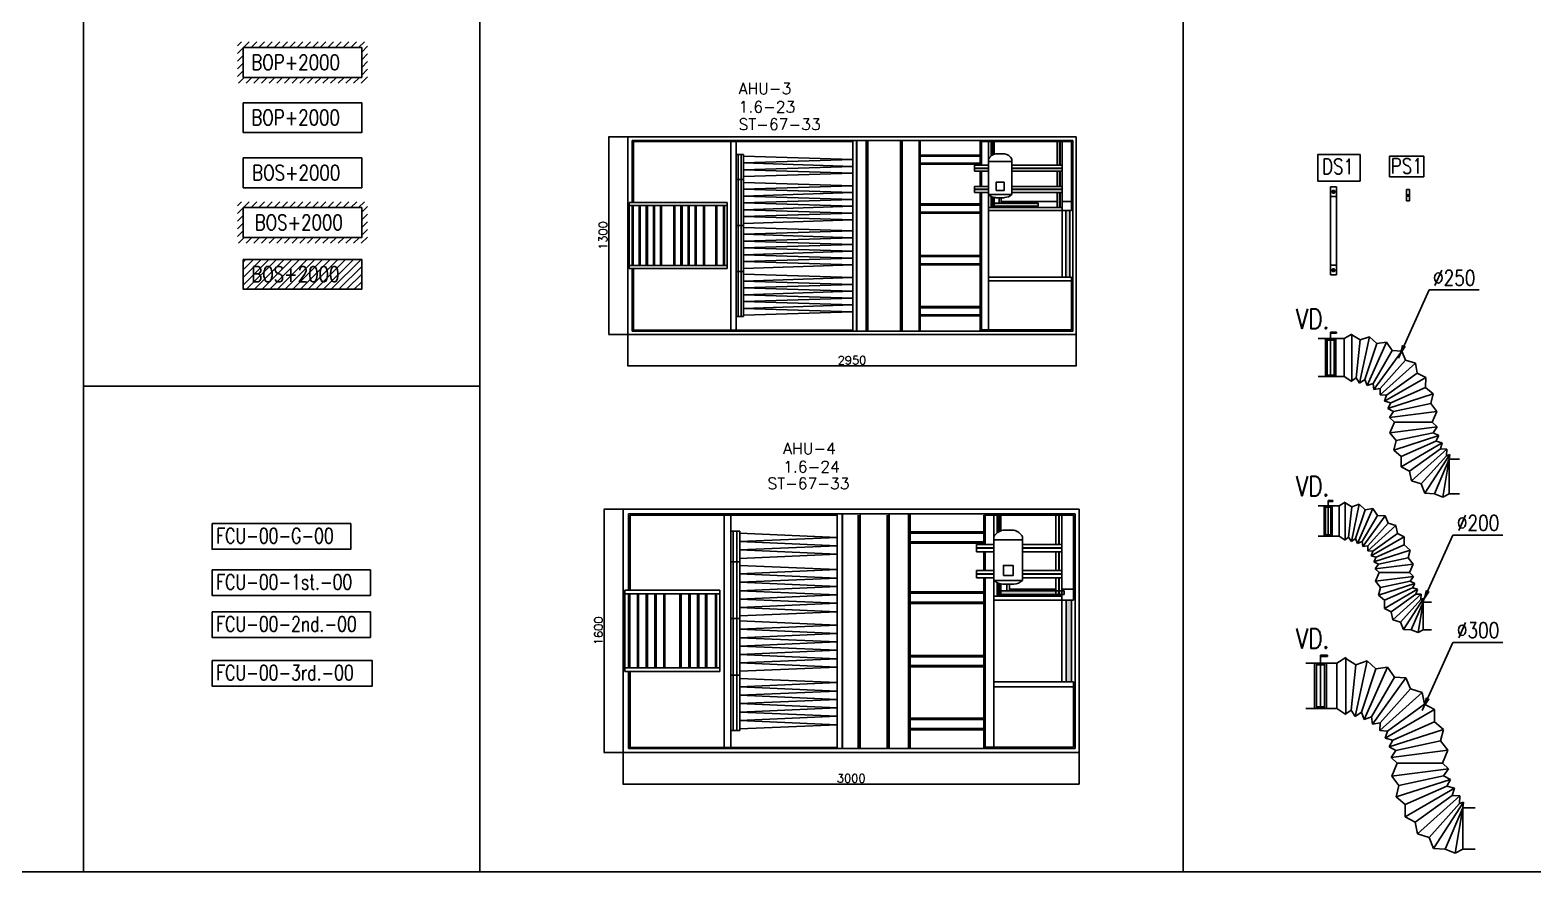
# Model space of a CAD drawing. Extents: x 462150 to 593348, y 35809 to 85242.
# Drawn here: x 564706 to 574589, y 70092 to 75629 of the extents above; entities that cross this region are included whole.
import ezdxf

# ---------------------------------------------------------------- set-up
doc = ezdxf.new("R2010")
doc.units = 0
doc.header["$LTSCALE"] = 500
doc.header["$MEASUREMENT"] = 0
doc.linetypes.add('HIDDEN', pattern=[0.375, 0.25, -0.125])
for name, color, linetype in [('AC-EQUIPMENT', 230, 'Continuous'), ('AC-SUPPORT', 124, 'Continuous'), ('AC-TEXT', 7, 'Continuous'), ('AC.REF.1ST.', 200, 'Continuous'), ('AC.REF.2ND.', 100, 'Continuous'), ('AC.REF.3RD.', 146, 'Continuous'), ('AC.REF.GR.', 222, 'Continuous'), ('BOTOM-OF-D-F-G', 7, 'Continuous'), ('EQP', 1, 'Continuous'), ('M_A_H_ARROW', 2, 'Continuous'), ('M_FLX', 2, 'Continuous'), ('MFP-TEXT', 11, 'Continuous'), ('PL-W-DIM', 161, 'Continuous'), ('PL-W-TEXT', 7, 'Continuous'), ('Text', 50, 'Continuous')]:
    doc.layers.add(name, color=color, linetype=linetype)
doc.styles.add('PL-W-DIM', font='romanc.shx', dxfattribs={"height": 55})
doc.styles.add('PL-W-TEXT1', font='romanc.shx', dxfattribs={"height": 0.3})
doc.styles.add('ROMANS', font='romans.shx', dxfattribs={"width": 0.8, "height": 100})
doc.styles.add('SECOND fainl$0$ROMANS', font='ROMANS.shx', dxfattribs={"width": 0.7, "height": 100})
doc.dimstyles.new('PL-W-DIM', dxfattribs={"dimscale": 0, "dimtxt": 55, "dimasz": 1, "dimexe": 2, "dimexo": 2, "dimgap": 10, "dimtad": 1, "dimdec": 0, "dimrnd": 5, "dimzin": 1, "dimdsep": 46, "dimtxsty": 'PL-W-DIM', "dimcen": 1, "dimdle": 0.025, "dimclrd": 256, "dimclre": 256, "dimclrt": 256, "dimadec": 0, "dimazin": 0, "dimtfac": 5, "dimtdec": 0, "dimtofl": 0, "dimtmove": 2, "dimatfit": 3, "dimfxl": 1, "dimtolj": 1, "dimtzin": 0, "dimarcsym": 0})
doc.dimstyles.new('SECOND fainl$0$DIM-100', dxfattribs={"dimscale": 100, "dimtxt": 100, "dimasz": 0.9, "dimexe": 0.3, "dimexo": 0.3, "dimgap": 0.3, "dimtad": 1, "dimdec": 0, "dimrnd": 10, "dimzin": 0, "dimdsep": 46, "dimtxsty": 'SECOND fainl$0$ROMANS', "dimcen": 0, "dimdle": 2, "dimclrd": 30, "dimclre": 30, "dimclrt": 7, "dimadec": 0, "dimazin": 0, "dimtfac": 1, "dimtdec": 0, "dimtix": 1, "dimtmove": 2, "dimatfit": 3, "dimfxl": 100, "dimtolj": 1, "dimtzin": 0, "dimarcsym": 0})

# ---------------------------------------------------------------- blocks, each defined once
blk = doc.blocks.new('77')
at = {"layer": 'AC-SUPPORT'}
h = blk.add_hatch(color=256, dxfattribs=at)
edge = h.paths.add_edge_path()
edge.add_ellipse((-0.2, 0.5), major_axis=(7.43, 7.43), ratio=1, start_angle=133.56712, end_angle=313.56712, ccw=False)
edge.add_ellipse((-0.2, 0.5), major_axis=(7.43, 7.43), ratio=1, start_angle=-46.43288, end_angle=133.56712, ccw=False)
at = {"layer": 'AC-SUPPORT', "linetype": 'HIDDEN'}
blk.add_lwpolyline([(35.6, 10.4), (35.6, -9.8), (-38.9, -9.8), (-38.9, 10.4)], close=True, dxfattribs=at)
blk = doc.blocks.new('R200')
for p, q in [((-26.9, -191.7), (-26.9, 34.3)), ((-26.9, 34.3), (3.7, 34.3)), ((-26.9, 28.6), (3.7, 28.6)), ((3.7, 34.3), (3.7, 28.6)), ((-9.1, -8.3), (-44.7, -8.3)), ((-9.1, -191.7), (-44.7, -191.7))]:
    blk.add_line(p, q)
for points in [[(-53.8, -200), (-53.8, 0), (-44.7, 0), (-44.7, -200)], [(0, -200), (0, 0), (-9.1, 0), (-9.1, -200)]]:
    blk.add_lwpolyline(points, close=True)
blk = doc.blocks.new('*D559')
at = {"layer": 'Defpoints', "color": 0, "transparency": 16777216}
for p in [(568511.3, 74927.7), (568636, 74927.7), (568636, 73627.7)]:
    blk.add_point(p, dxfattribs=at)
at = {"layer": 'PL-W-DIM', "lineweight": -2, "transparency": 16777216}
for p, q in [((568634, 74927.7), (568509.3, 74927.7)), ((568511.3, 73628.7), (568511.3, 74926.7)), ((568634, 73627.7), (568509.3, 73627.7))]:
    blk.add_line(p, q, dxfattribs=at)
at = {"layer": 'PL-W-DIM', "transparency": 16777216}
for points in [[(568511.2, 74926.7), (568511.5, 74926.7), (568511.3, 74927.7)], [(568511.2, 73628.7), (568511.5, 73628.7), (568511.3, 73627.7)]]:
    blk.add_solid(points, dxfattribs=at)
at = {"layer": 'PL-W-DIM', "transparency": 16777216, "insert": (568473.8, 74277.7), "char_height": 55, "attachment_point": 5, "rotation": 90, "style": 'PL-W-DIM'}
blk.add_mtext('\\A1;1300', dxfattribs=at)
blk = doc.blocks.new('*D560')
at = {"layer": 'Defpoints', "color": 0, "transparency": 16777216}
for p in [(568481.2, 72477.8), (568605.9, 72477.8), (568605.9, 70877.6)]:
    blk.add_point(p, dxfattribs=at)
at = {"layer": 'PL-W-DIM', "lineweight": -2, "transparency": 16777216}
for p, q in [((568603.9, 72477.8), (568479.2, 72477.8)), ((568481.2, 70878.6), (568481.2, 72476.8)), ((568603.9, 70877.6), (568479.2, 70877.6))]:
    blk.add_line(p, q, dxfattribs=at)
at = {"layer": 'PL-W-DIM', "transparency": 16777216}
for points in [[(568481.1, 72476.8), (568481.4, 72476.8), (568481.2, 72477.8)], [(568481.1, 70878.6), (568481.4, 70878.6), (568481.2, 70877.6)]]:
    blk.add_solid(points, dxfattribs=at)
at = {"layer": 'PL-W-DIM', "transparency": 16777216, "insert": (568443.7, 71677.7), "char_height": 55, "attachment_point": 5, "rotation": 90, "style": 'PL-W-DIM'}
blk.add_mtext('\\A1;1600', dxfattribs=at)
blk = doc.blocks.new('*D561')
at = {"layer": 'Defpoints', "color": 0, "transparency": 16777216}
for p in [(568605.9, 70877.6), (571605.6, 70877.8), (568605.9, 70670.4)]:
    blk.add_point(p, dxfattribs=at)
at = {"layer": 'PL-W-DIM', "lineweight": -2, "transparency": 16777216}
for p, q in [((568605.9, 70875.6), (568605.9, 70668.4)), ((571605.6, 70875.8), (571605.6, 70668.6)), ((571604.6, 70670.6), (568606.9, 70670.4))]:
    blk.add_line(p, q, dxfattribs=at)
at = {"layer": 'PL-W-DIM', "transparency": 16777216}
for points in [[(568606.9, 70670.6), (568606.9, 70670.2), (568605.9, 70670.4)], [(571604.6, 70670.8), (571604.6, 70670.4), (571605.6, 70670.6)]]:
    blk.add_solid(points, dxfattribs=at)
at = {"layer": 'PL-W-DIM', "transparency": 16777216, "insert": (570105.8, 70708), "char_height": 55, "attachment_point": 5, "rotation": 0.00392, "style": 'PL-W-DIM'}
blk.add_mtext('\\A1;3000', dxfattribs=at)
blk = doc.blocks.new('*D562')
at = {"layer": 'Defpoints', "color": 0, "transparency": 16777216}
for p in [(568636, 73627.7), (571586, 73627.8), (568636, 73420.4)]:
    blk.add_point(p, dxfattribs=at)
at = {"layer": 'PL-W-DIM', "lineweight": -2, "transparency": 16777216}
for p, q in [((568636, 73625.7), (568636, 73418.4)), ((571586, 73625.8), (571586, 73418.6)), ((571585, 73420.6), (568637, 73420.4))]:
    blk.add_line(p, q, dxfattribs=at)
at = {"layer": 'PL-W-DIM', "transparency": 16777216}
for points in [[(568637, 73420.6), (568637, 73420.3), (568636, 73420.4)], [(571585, 73420.8), (571585, 73420.4), (571586, 73420.6)]]:
    blk.add_solid(points, dxfattribs=at)
at = {"layer": 'PL-W-DIM', "transparency": 16777216, "insert": (570111, 73458), "char_height": 55, "attachment_point": 5, "rotation": 0.00324, "style": 'PL-W-DIM'}
blk.add_mtext('\\A1;2950', dxfattribs=at)

msp = doc.modelspace()

# ---------------------------------------------------------------- hatches: boundary and pattern name
h = msp.add_hatch()
h.set_pattern_fill('ANSI31', color=256, scale=285.714286, style=0)
h.set_pattern_definition([(45, (549767.904, 83366.936), (-25.253814, 25.253814), [])])
h.paths.add_polyline_path([(566925, 75552.4), (566069.3, 75552.4), (566069.3, 75279.8), (566925, 75279.8)])
h.paths.add_polyline_path([(566887, 75514.3), (566887, 75317.9), (566107.4, 75317.9), (566107.4, 75514.3)], flags=16)
h.paths.add_polyline_path([(566151, 75342.2), (566822, 75342.2), (566822, 75492.2), (566151, 75492.2)], flags=8)
h = msp.add_hatch()
h.set_pattern_fill('ANSI31', color=256, scale=285.714286, style=0)
h.set_pattern_definition([(45, (549767.904, 82313.877), (-25.253814, 25.253814), [])])
h.paths.add_polyline_path([(566925, 74499.4), (566069.3, 74499.4), (566069.3, 74226.7), (566925, 74226.7)])
h.paths.add_polyline_path([(566887, 74461.3), (566887, 74264.8), (566107.4, 74264.8), (566107.4, 74461.3)], flags=16)
h.paths.add_polyline_path([(566151, 74289.1), (566822, 74289.1), (566822, 74439.1), (566151, 74439.1)], flags=8)
h = msp.add_hatch()
h.set_pattern_fill('ANSI31', color=256, scale=285.714286, style=0)
h.set_pattern_definition([(45, (549767.904, 81199.59), (-25.253814, 25.253814), [])])
h.paths.add_polyline_path([(566887, 74120.8), (566107.4, 74120.8), (566107.4, 73924.4), (566887, 73924.4)])
h.paths.add_polyline_path([(566151, 73948.7), (566822, 73948.7), (566822, 74098.7), (566151, 74098.7)], flags=24)
at = {"layer": 'EQP'}
for points in [[(571334.1, 74471.4), (571026.3, 74471.4), (571026.3, 74491.3), (571334.1, 74491.3)], [(571543.5, 74442.7), (571543.5, 74004.8), (571516.2, 74004.8), (571516.2, 74442.7)], [(571506.6, 71916), (571066.3, 71916), (571066.3, 71940.6), (571506.6, 71940.6)], [(571553.2, 71880.7), (571553.2, 71341.7), (571519.6, 71341.7), (571519.6, 71880.7)]]:
    msp.add_hatch(color=256, dxfattribs=at).paths.add_polyline_path(points)

# ---------------------------------------------------------------- linework, layer by layer
msp.add_line((565056.5, 73287.4), (567663.4, 73287.4))
for points in [[(562449.6, 81073), (565056.5, 81073), (565056.5, 70092.2), (562449.6, 70092.2)], [(565056.5, 81073), (567663.4, 81073), (567663.4, 70092.2), (565056.5, 70092.2)], [(567663.4, 81073), (572289.3, 81073), (572289.3, 70092.2), (567663.4, 70092.2)], [(572289.3, 81073), (574896.2, 81073), (574896.2, 70092.2), (572289.3, 70092.2)]]:
    msp.add_lwpolyline(points, close=True)
at = {"layer": 'AC-SUPPORT'}
for p, q in [((573297.1, 74597.5, 0), (573257.1, 74597.5, 0)), ((573257.1, 74020.4, 0), (573257.1, 74597.5, 0)), ((573297.1, 74534.8, 0), (573257.1, 74534.8, 0)), ((573297.1, 74020.4, 0), (573297.1, 74597.5, 0)), ((573297.1, 74083.1, 0), (573257.1, 74083.1, 0)), ((573297.1, 74020.4, 0), (573257.1, 74020.4, 0))]:
    msp.add_line(p, q, dxfattribs=at)
at = {"layer": 'AC-SUPPORT', "const_width": 14.6, "elevation": 0}
for points in [[(573277.2, 74558.6, -1), (573277.2, 74573.2, -1)], [(573276.4, 74057.2, 1), (573276.4, 74042.6, 1)]]:
    msp.add_lwpolyline(points, format="xyb", close=True, dxfattribs=at)
at = {"layer": 'AC.REF.1ST.', "elevation": 0}
msp.add_lwpolyline([(565902.7, 72078.8), (566944.4, 72078.8), (566944.4, 71910.7), (565902.7, 71910.7)], close=True, dxfattribs=at)
at = {"layer": 'AC.REF.2ND.', "elevation": 0}
msp.add_lwpolyline([(565902.7, 71803), (566944.4, 71803), (566944.4, 71635), (565902.7, 71635)], close=True, dxfattribs=at)
at = {"layer": 'AC.REF.3RD.', "elevation": 0}
msp.add_lwpolyline([(565902.7, 71482.7), (566956.5, 71482.7), (566956.5, 71314.7), (565902.7, 71314.7)], close=True, dxfattribs=at)
at = {"layer": 'AC.REF.GR.', "elevation": 0}
msp.add_lwpolyline([(565902.7, 72382.9), (566814.6, 72382.9), (566814.6, 72214.8), (565902.7, 72214.8)], close=True, dxfattribs=at)
at = {"layer": 'BOTOM-OF-D-F-G', "color": 7, "elevation": 0}
for points in [[(566107.4, 75514.3), (566887, 75514.3), (566887, 75317.9), (566107.4, 75317.9)], [(566107.4, 75151.3), (566887, 75151.3), (566887, 74954.8), (566107.4, 74954.8)], [(566107.4, 74788.2), (566887, 74788.2), (566887, 74591.8), (566107.4, 74591.8)], [(566107.4, 74461.3), (566887, 74461.3), (566887, 74264.8), (566107.4, 74264.8)], [(566107.4, 74120.8), (566887, 74120.8), (566887, 73924.4), (566107.4, 73924.4)]]:
    msp.add_lwpolyline(points, close=True, dxfattribs=at)
at = {"layer": 'EQP'}
for p, q in [((568636, 74927.8), (568636, 73627.8)), ((568636, 74927.8), (571586, 74927.8)), ((571586, 74927.8), (571586, 73627.8)), ((568664.5, 74902.5), (568664.5, 74494.5)), ((568664.5, 74902.5), (571563.5, 74902.5)), ((568674, 74896.7), (568674, 74494.5)), ((570116.5, 74896.7), (568674, 74896.7)), ((569313, 73654.9), (569313, 74896.7)), ((569349.1, 73654.9), (569349.1, 74896.7)), ((570115.5, 73654.9), (570115.5, 74896.7)), ((570140.8, 73649.1), (570140.8, 74902.5)), ((570143.4, 73649.1), (570143.4, 74902.5)), ((570204.1, 73649.1), (570204.1, 74896.7)), ((570206.8, 73649.1), (570206.8, 74896.7)), ((570214.9, 73649.1), (570214.9, 74902.5)), ((570429, 73649.1), (570429, 74896.7)), ((570431.6, 73649.1), (570431.6, 74896.7)), ((570439.7, 73649.1), (570439.7, 74902.5)), ((570551.9, 73649.1), (570551.9, 74902.5)), ((570560, 73649.1), (570560, 74902.5)), ((570954.3, 74740.3), (570954.3, 74896.7)), ((570962.4, 74740.3), (570962.4, 74902.5)), ((571555.2, 74896.7), (570962.4, 74896.7)), ((571008.1, 74896.7), (571008.1, 73656.9)), ((571026.3, 74896.7), (571026.3, 74802.4)), ((571035.3, 74896.7), (571035.3, 74808.4)), ((571039, 74896.7), (571039, 74810.3)), ((571045.7, 74896.7), (571045.7, 74813.1)), ((571113.9, 74815.8), (571055.6, 74815.8)), ((571113.9, 74815.8), (571055.6, 74815.8)), ((571460.9, 74740.3), (571460.9, 74896.7)), ((571476, 74740.3), (571476, 74896.7)), ((571479.2, 74740.3), (571479.2, 74896.7)), ((571491.9, 74004.8), (571491.9, 74896.7)), ((571555.2, 74442.7), (571555.2, 74896.7)), ((571563.5, 74902.5), (571563.5, 73649.1)), ((569397.6, 74810.6), (569349.1, 74810.6)), ((569362.7, 74810.6), (569362.7, 73745.1)), ((569382.1, 74810.6), (569382.1, 73745.1)), ((569397.6, 74810.6), (569397.6, 73745.1)), ((569397.6, 74800), (570115.5, 74777.5)), ((569397.6, 74755.1), (570115.5, 74777.5)), ((569397.6, 74755.1), (570115.5, 74732.6)), ((569397.6, 74710.1), (570115.5, 74732.6)), ((570560, 74807.5), (570954.3, 74807.5)), ((570560, 74800.3), (570954.3, 74800.3)), ((570560, 74753.6), (570954.3, 74753.6)), ((570560, 74746.4), (570954.3, 74746.4)), ((571008.1, 74740.3), (570915.4, 74740.3)), ((570915.4, 74700.6), (570915.4, 74740.3)), ((570915.4, 74721.4), (571008.1, 74721.4)), ((570915.4, 74719.5), (571008.1, 74719.5)), ((571161.5, 74764.3), (571008.1, 74764.3)), ((571161.5, 74764.3), (571008.1, 74764.3)), ((571161.5, 74780.8), (571161.5, 74547)), ((571161.5, 74764.3), (571161.5, 74547)), ((571491.9, 74740.3), (571161.5, 74740.3)), ((571161.5, 74721.4), (571491.9, 74721.4)), ((571161.5, 74719.5), (571491.9, 74719.5)), ((569397.6, 74646.4), (569349.1, 74646.4)), ((569397.6, 74710.1), (570115.5, 74687.7)), ((569397.6, 74665.2), (570115.5, 74687.7)), ((569397.6, 74627.4), (570115.5, 74604.9)), ((570915.4, 74700.6), (571008.1, 74700.6)), ((570954.3, 74601), (570954.3, 74700.6)), ((570962.4, 74601), (570962.4, 74700.6)), ((571491.9, 74700.6), (571161.5, 74700.6)), ((571460.9, 74601), (571460.9, 74700.6)), ((571476, 74601), (571476, 74700.6)), ((571479.2, 74601), (571479.2, 74700.6)), ((569397.6, 74582.4), (570115.5, 74604.9)), ((569397.6, 74582.4), (570115.5, 74560)), ((569397.6, 74537.5), (570115.5, 74560)), ((569397.6, 74537.5), (570115.5, 74515.1)), ((571008.1, 74601), (570915.4, 74601)), ((570915.4, 74561.4), (570915.4, 74601)), ((570915.4, 74582.1), (571008.1, 74582.1)), ((570915.4, 74580.3), (571008.1, 74580.3)), ((570915.4, 74561.4), (571008.1, 74561.4)), ((570954.3, 73654.9), (570954.3, 74561.4)), ((570962.4, 73649.1), (570962.4, 74561.4)), ((571161.5, 74547), (571008.1, 74547)), ((571161.5, 74547), (571008.1, 74547)), ((571026.3, 74462.5), (571026.3, 74534.8)), ((571035.3, 74462.5), (571035.3, 74531.1)), ((571039, 74462.5), (571039, 74530)), ((571045.7, 74462.5), (571045.7, 74528.3)), ((571113.9, 74527), (571055.6, 74527)), ((571113.9, 74527), (571055.6, 74527)), ((571077.9, 74491.3), (571077.9, 74527)), ((571092.1, 74491.3), (571092.1, 74527)), ((571491.9, 74601), (571161.5, 74601)), ((571161.5, 74582.1), (571491.9, 74582.1)), ((571161.5, 74580.3), (571491.9, 74580.3)), ((571491.9, 74561.4), (571161.5, 74561.4)), ((571460.9, 74462.5), (571460.9, 74561.4)), ((571476, 74462.5), (571476, 74561.4)), ((571479.2, 74462.5), (571479.2, 74561.4)), ((568645.4, 74494.5), (568645.4, 74061.2)), ((568645.4, 74494.5), (569289.7, 74494.5)), ((568645.4, 74475.6), (569289.7, 74475.6)), ((568664.5, 74475.6), (568664.5, 74080)), ((568671.3, 74475.6), (568671.3, 74080)), ((568711.5, 74475.6), (568711.5, 74080)), ((568718.3, 74475.6), (568718.3, 74080)), ((568758.4, 74475.6), (568758.4, 74080)), ((568765.2, 74475.6), (568765.2, 74080)), ((568805.4, 74475.6), (568805.4, 74080)), ((568812.2, 74475.6), (568812.2, 74080)), ((568852.4, 74475.6), (568852.4, 74080)), ((568859.1, 74475.6), (568859.1, 74080)), ((568939.3, 74475.6), (568939.3, 74080)), ((568946.1, 74475.6), (568946.1, 74080)), ((568986.3, 74475.6), (568986.3, 74080)), ((568993.1, 74475.6), (568993.1, 74080)), ((569033.3, 74475.6), (569033.3, 74080)), ((569040, 74475.6), (569040, 74080)), ((569080.2, 74475.6), (569080.2, 74080)), ((569087, 74475.6), (569087, 74080)), ((569134, 74475.6), (569134, 74080)), ((569140.7, 74475.6), (569140.7, 74080)), ((569214.8, 74475.6), (569214.8, 74080)), ((569221.6, 74475.6), (569221.6, 74080)), ((569266.7, 74475.6), (569266.7, 74080)), ((569273.5, 74475.6), (569273.5, 74080)), ((569289.7, 74494.5), (569289.7, 74061.2)), ((569397.6, 74492.6), (570115.5, 74515.1)), ((569397.6, 74492.6), (570115.5, 74470.1)), ((569397.6, 74447.7), (570115.5, 74470.1)), ((569397.6, 74447.7), (570115.5, 74425.2)), ((569397.6, 74402.8), (570115.5, 74425.2)), ((570560, 74485.8), (570954.3, 74485.8)), ((570560, 74478.6), (570954.3, 74478.6)), ((570560, 74432), (570954.3, 74432)), ((570560, 74424.7), (570954.3, 74424.7)), ((571491.9, 74462.5), (571008.1, 74462.5)), ((571555.2, 74442.7), (571008.1, 74442.7)), ((571460.9, 74500.9), (571092.1, 74500.9)), ((571555.2, 74500.9), (571491.9, 74500.9)), ((569397.6, 74343.6), (569349.1, 74343.6)), ((569397.6, 74402.8), (570115.5, 74380.3)), ((569397.6, 74357.8), (570115.5, 74380.3)), ((569397.6, 74331.3), (570115.5, 74308.9)), ((569397.6, 74286.4), (570115.5, 74308.9)), ((569397.6, 74286.4), (570115.5, 74263.9)), ((569397.6, 74241.5), (570115.5, 74263.9)), ((569397.6, 74241.5), (570115.5, 74219)), ((569397.6, 74196.6), (570115.5, 74219)), ((569397.6, 74196.6), (570115.5, 74174.1)), ((569397.6, 74151.6), (570115.5, 74174.1)), ((569397.6, 74151.6), (570115.5, 74129.2)), ((569397.6, 74106.7), (570115.5, 74129.2)), ((570560, 74146.6), (570954.3, 74146.6)), ((570560, 74139.4), (570954.3, 74139.4)), ((568645.4, 74080), (569289.7, 74080)), ((568645.4, 74061.2), (569289.7, 74061.2)), ((568664.5, 74061.2), (568664.5, 73649.1)), ((568674, 74061.2), (568674, 73654.9)), ((569397.6, 74041.1), (569349.1, 74041.1)), ((569397.6, 74106.7), (570115.5, 74084.2)), ((569397.6, 74061.8), (570115.5, 74084.2)), ((569397.6, 74023.7), (570115.5, 74001.2)), ((570560, 74092.7), (570954.3, 74092.7)), ((570560, 74085.5), (570954.3, 74085.5)), ((569397.6, 73978.7), (570115.5, 74001.2)), ((569397.6, 73978.7), (570115.5, 73956.3)), ((569397.6, 73933.8), (570115.5, 73956.3)), ((569397.6, 73933.8), (570115.5, 73911.3)), ((571555.2, 74004.8), (571008.1, 74004.8)), ((571555.2, 73979.6), (571008.1, 73979.6)), ((571555.2, 73656.9), (571555.2, 74004.8)), ((569397.6, 73888.9), (570115.5, 73911.3)), ((569397.6, 73888.9), (570115.5, 73866.4)), ((569397.6, 73844), (570115.5, 73866.4)), ((569397.6, 73844), (570115.5, 73821.5)), ((569397.6, 73745.1), (569349.1, 73745.1)), ((569397.6, 73799), (570115.5, 73821.5)), ((569397.6, 73799), (570115.5, 73776.6)), ((569397.6, 73754.1), (570115.5, 73776.6)), ((570560, 73810.7), (570954.3, 73810.7)), ((570560, 73803.5), (570954.3, 73803.5)), ((570560, 73756.8), (570954.3, 73756.8)), ((570560, 73749.6), (570954.3, 73749.6)), ((568636, 73627.8), (571586, 73627.8)), ((568664.5, 73649.1), (571563.5, 73649.1)), ((570116.5, 73654.9), (568674, 73654.9)), ((571555.2, 73656.9), (570962.4, 73656.9)), ((568606.4, 72477.8), (568606.4, 70877.8)), ((568606.4, 72477.8), (571605.6, 72477.8)), ((568641.5, 72446.6), (568641.5, 71944.5)), ((568641.5, 72446.6), (571577.8, 72446.6)), ((570045.6, 70904), (570045.6, 72446.6)), ((570048.8, 70904), (570048.8, 72446.6)), ((570164.3, 70904), (570164.3, 72446.6)), ((570355.2, 70904), (570355.2, 72446.6)), ((570482.4, 70904), (570482.4, 72446.6)), ((570492.4, 70904), (570492.4, 72446.6)), ((570987.6, 72246.9), (570987.6, 72446.6)), ((571577.8, 72446.6), (571577.8, 70904)), ((571605.6, 72477.8), (571605.6, 70877.8)), ((568653.1, 72439.5), (568653.1, 71944.5)), ((570015.6, 72439.5), (568653.1, 72439.5)), ((569269.4, 70911.1), (569269.4, 72439.5)), ((569313.8, 70911.1), (569313.8, 72439.5)), ((570014.4, 70911.1), (570014.4, 72439.5)), ((570151.1, 70904), (570151.1, 72439.5)), ((570154.3, 70904), (570154.3, 72439.5)), ((570342, 70904), (570342, 72439.5)), ((570345.2, 70904), (570345.2, 72439.5)), ((570977.6, 72246.9), (570977.6, 72439.5)), ((571567.7, 72439.5), (570987.6, 72439.5)), ((571043.9, 72439.5), (571043.9, 70913.6)), ((571066.3, 72439.5), (571066.3, 72323.5)), ((571077.4, 72439.5), (571077.4, 72330.8)), ((571081.9, 72439.5), (571081.9, 72333.1)), ((571090.2, 72439.5), (571090.2, 72336.6)), ((571451.6, 72246.9), (571451.6, 72439.5)), ((571470.2, 72246.9), (571470.2, 72439.5)), ((571474.1, 72246.9), (571474.1, 72439.5)), ((571489.7, 71341.7), (571489.7, 72439.5)), ((571567.7, 71880.7), (571567.7, 72439.5)), ((569373.4, 72333.6), (569313.8, 72333.6)), ((569330.5, 72333.6), (569330.5, 71022.1)), ((569354.4, 72333.6), (569354.4, 71022.1)), ((569373.4, 72333.6), (569373.4, 71022.1)), ((569373.4, 72320.5), (570014.4, 72292.8)), ((569373.4, 72265.2), (570014.4, 72292.8)), ((569373.4, 72265.2), (570014.4, 72237.5)), ((570492.4, 72329.7), (570977.6, 72329.7)), ((570492.4, 72320.8), (570977.6, 72320.8)), ((570492.4, 72263.4), (570977.6, 72263.4)), ((570492.4, 72254.5), (570977.6, 72254.5)), ((570929.8, 72198.2), (570929.8, 72246.9)), ((571043.9, 72246.9), (570929.8, 72246.9)), ((571232.6, 72276.5), (571043.9, 72276.5)), ((571232.6, 72276.5), (571043.9, 72276.5)), ((571174.1, 72339.9), (571102.4, 72339.9)), ((571174.1, 72339.9), (571102.4, 72339.9)), ((571232.6, 72296.8), (571232.6, 72009.1)), ((571232.6, 72276.5), (571232.6, 72009.1)), ((571489.7, 72246.9), (571232.6, 72246.9)), ((569373.4, 72209.9), (570014.4, 72237.5)), ((569373.4, 72209.9), (570014.4, 72182.2)), ((569373.4, 72154.6), (570014.4, 72182.2)), ((570929.8, 72223.7), (571043.9, 72223.7)), ((570929.8, 72221.4), (571043.9, 72221.4)), ((570929.8, 72198.2), (571043.9, 72198.2)), ((570977.6, 72075.6), (570977.6, 72198.2)), ((570987.6, 72075.6), (570987.6, 72198.2)), ((571232.6, 72223.7), (571489.7, 72223.7)), ((571232.6, 72221.4), (571489.7, 72221.4)), ((571489.7, 72198.2), (571232.6, 72198.2)), ((571451.6, 72075.6), (571451.6, 72198.2)), ((571470.2, 72075.6), (571470.2, 72198.2)), ((571474.1, 72075.6), (571474.1, 72198.2)), ((569373.4, 72131.4), (569313.8, 72131.4)), ((569373.4, 72108), (570014.4, 72080.4)), ((569373.4, 72052.7), (570014.4, 72080.4)), ((569373.4, 72052.7), (570014.4, 72025.1)), ((570929.8, 72026.8), (570929.8, 72075.6)), ((571043.9, 72075.6), (570929.8, 72075.6)), ((570929.8, 72052.3), (571043.9, 72052.3)), ((570929.8, 72050), (571043.9, 72050)), ((571489.7, 72075.6), (571232.6, 72075.6)), ((571232.6, 72052.3), (571489.7, 72052.3)), ((571232.6, 72050), (571489.7, 72050)), ((569373.4, 71997.4), (570014.4, 72025.1)), ((569373.4, 71997.4), (570014.4, 71969.8)), ((569373.4, 71942.1), (570014.4, 71969.8)), ((570929.8, 72026.8), (571043.9, 72026.8)), ((570977.6, 70911.1), (570977.6, 72026.8)), ((570987.6, 70904), (570987.6, 72026.8)), ((571232.6, 72009.1), (571043.9, 72009.1)), ((571232.6, 72009.1), (571043.9, 72009.1)), ((571066.3, 71905.1), (571066.3, 71994.1)), ((571077.4, 71905.1), (571077.4, 71989.5)), ((571081.9, 71905.1), (571081.9, 71988.1)), ((571090.2, 71905.1), (571090.2, 71986.1)), ((571174.1, 71984.5), (571102.4, 71984.5)), ((571174.1, 71984.5), (571102.4, 71984.5)), ((571129.7, 71940.6), (571129.7, 71984.5)), ((571147.2, 71940.6), (571147.2, 71984.5)), ((571451.6, 71952.4), (571147.2, 71952.4)), ((571489.7, 72026.8), (571232.6, 72026.8)), ((571451.6, 71905.1), (571451.6, 72026.8)), ((571470.2, 71905.1), (571470.2, 72026.8)), ((571474.1, 71905.1), (571474.1, 72026.8)), ((571567.7, 71952.4), (571489.7, 71952.4)), ((568617.9, 71944.5), (568617.9, 71411.1)), ((568617.9, 71944.5), (569240.7, 71944.5)), ((568617.9, 71921.2), (569240.7, 71921.2)), ((568641.5, 71921.2), (568641.5, 71434.4)), ((568649.8, 71921.2), (568649.8, 71434.4)), ((568699.3, 71921.2), (568699.3, 71434.4)), ((568707.6, 71921.2), (568707.6, 71434.4)), ((568757.1, 71921.2), (568757.1, 71434.4)), ((568765.4, 71921.2), (568765.4, 71434.4)), ((568814.9, 71921.2), (568814.9, 71434.4)), ((568823.2, 71921.2), (568823.2, 71434.4)), ((568872.7, 71921.2), (568872.7, 71434.4)), ((568881, 71921.2), (568881, 71434.4)), ((568979.7, 71921.2), (568979.7, 71434.4)), ((568988, 71921.2), (568988, 71434.4)), ((569037.5, 71921.2), (569037.5, 71434.4)), ((569045.8, 71921.2), (569045.8, 71434.4)), ((569095.3, 71921.2), (569095.3, 71434.4)), ((569103.6, 71921.2), (569103.6, 71434.4)), ((569148.5, 71921.2), (569148.5, 71434.4)), ((569156.8, 71921.2), (569156.8, 71434.4)), ((569212.4, 71921.2), (569212.4, 71434.4)), ((569220.7, 71921.2), (569220.7, 71434.4)), ((569240.7, 71944.5), (569240.7, 71411.1)), ((569373.4, 71942.1), (570014.4, 71914.5)), ((569373.4, 71886.8), (570014.4, 71914.5)), ((569373.4, 71886.8), (570014.4, 71859.2)), ((569373.4, 71831.6), (570014.4, 71859.2)), ((570492.4, 71933.8), (570977.6, 71933.8)), ((570492.4, 71924.9), (570977.6, 71924.9)), ((570492.4, 71867.5), (570977.6, 71867.5)), ((570492.4, 71858.6), (570977.6, 71858.6)), ((571489.7, 71905.1), (571043.9, 71905.1)), ((571567.7, 71880.7), (571043.9, 71880.7)), ((569373.4, 71758.8), (569313.8, 71758.8)), ((569373.4, 71831.6), (570014.4, 71803.9)), ((569373.4, 71776.3), (570014.4, 71803.9)), ((569373.4, 71743.6), (570014.4, 71716)), ((569373.4, 71688.3), (570014.4, 71716)), ((569373.4, 71688.3), (570014.4, 71660.7)), ((569373.4, 71633.1), (570014.4, 71660.7)), ((569373.4, 71633.1), (570014.4, 71605.4)), ((569373.4, 71577.8), (570014.4, 71605.4)), ((569373.4, 71577.8), (570014.4, 71550.1)), ((569373.4, 71522.5), (570014.4, 71550.1)), ((569373.4, 71522.5), (570014.4, 71494.8)), ((569373.4, 71467.2), (570014.4, 71494.8)), ((569373.4, 71467.2), (570014.4, 71439.5)), ((570492.4, 71516.3), (570977.6, 71516.3)), ((570492.4, 71507.4), (570977.6, 71507.4)), ((568617.9, 71434.4), (569240.7, 71434.4)), ((568617.9, 71411.1), (569240.7, 71411.1)), ((568641.5, 71411.1), (568641.5, 70904)), ((568653.1, 71411.1), (568653.1, 70911.1)), ((569373.4, 71386.4), (569313.8, 71386.4)), ((569373.4, 71411.9), (570014.4, 71439.5)), ((569373.4, 71365), (570014.4, 71337.3)), ((570492.4, 71450), (570977.6, 71450)), ((570492.4, 71441.1), (570977.6, 71441.1)), ((569373.4, 71309.7), (570014.4, 71337.3)), ((569373.4, 71309.7), (570014.4, 71282)), ((569373.4, 71254.4), (570014.4, 71282)), ((569373.4, 71254.4), (570014.4, 71226.7)), ((571567.7, 71341.7), (571043.9, 71341.7)), ((571567.7, 71310.8), (571043.9, 71310.8)), ((571567.7, 70913.6), (571567.7, 71341.7)), ((569373.4, 71199.1), (570014.4, 71226.7)), ((569373.4, 71199.1), (570014.4, 71171.5)), ((569373.4, 71143.8), (570014.4, 71171.5)), ((569373.4, 71143.8), (570014.4, 71116.2)), ((569373.4, 71088.5), (570014.4, 71116.2)), ((569373.4, 71088.5), (570014.4, 71060.9)), ((569373.4, 71033.2), (570014.4, 71060.9)), ((570492.4, 71102.9), (570977.6, 71102.9)), ((570492.4, 71094), (570977.6, 71094)), ((569373.4, 71022.1), (569313.8, 71022.1)), ((570492.4, 71036.6), (570977.6, 71036.6)), ((570492.4, 71027.7), (570977.6, 71027.7)), ((568606.4, 70877.8), (571605.6, 70877.8)), ((568641.5, 70904), (571577.8, 70904)), ((570015.6, 70911.1), (568653.1, 70911.1)), ((571567.7, 70913.6), (570987.6, 70913.6))]:
    msp.add_line(p, q, dxfattribs=at)
for points in [[(571058.8, 74573.1), (571110.8, 74573.1), (571110.8, 74628), (571058.8, 74628)], [(571334.1, 74471.4), (571026.3, 74471.4), (571026.3, 74491.3), (571334.1, 74491.3)], [(571543.5, 74442.7), (571543.5, 74004.8), (571516.2, 74004.8), (571516.2, 74442.7)], [(571106.3, 72041.2), (571170.2, 72041.2), (571170.2, 72108.8), (571106.3, 72108.8)], [(571506.6, 71916), (571066.3, 71916), (571066.3, 71940.6), (571506.6, 71940.6)], [(571553.2, 71880.7), (571553.2, 71341.7), (571519.6, 71341.7), (571519.6, 71880.7)]]:
    msp.add_lwpolyline(points, close=True, dxfattribs=at)
for centre, radius, start, end in [((571068.7, 74748.4), 68.7, 100.9408, 151.83738), ((571100.9, 74748.4), 68.7, 28.16262, 79.0592), ((571060.9, 74606), 79.1, 228.17746, 266.19323), ((571105, 74614.7), 88.1, 275.80733, 309.82198), ((571118.4, 72256.9), 84.5, 100.9408, 151.83738), ((571158.1, 72256.9), 84.5, 28.16262, 79.0592), ((571108.8, 72081.7), 97.4, 228.17746, 266.19323), ((571163.2, 72092.4), 108.4, 275.80733, 309.82198)]:
    msp.add_arc(centre, radius, start, end, dxfattribs=at)
at = {"layer": 'M_A_H_ARROW'}
for points in [[(573450.6, 75548.8, 0, 80, 0), (573450.6, 75388.8, 0, 0, 0), (573450.6, 75068.8, 0, 0, 0)], [(573022, 75408.2, 0, 80, 0), (573135.2, 75295, 0, 0, 0), (573361.4, 75068.8, 0, 0, 0)], [(573879.1, 75408.2, 0, 80, 0), (573766, 75295, 0, 0, 0), (573539.7, 75068.8, 0, 0, 0)]]:
    msp.add_lwpolyline(points, format="xyseb", dxfattribs=at)
at = {"layer": 'M_FLX'}
for p, q in [((573347.3, 73600, 0), (573396.9, 73629.4, 0)), ((573396.9, 73316.9, 0), (573396.9, 73629.4, 0)), ((573347.3, 73600, 0), (573177.2, 73600, 0)), ((573347.3, 73600, 0), (573347.3, 73350, 0)), ((573347.3, 73600, 0), (573347.3, 73473.2, 0)), ((573347.3, 73591.9, 0), (573347.3, 73354.4, 0)), ((573396.9, 73625, 0), (573452.6, 73590.9, 0)), ((573396.9, 73625, 0), (573396.9, 73321.3, 0)), ((573396.9, 73321.3, 0), (573396.9, 73625, 0)), ((573452.6, 73590.9, 0), (573426.4, 73342.3, 0)), ((573513.9, 73612.8, 0), (573448.9, 73307.1, 0)), ((573452.6, 73590.9, 0), (573513.9, 73612.8, 0)), ((573483.8, 73330, 0), (573561.1, 73567.8, 0)), ((573625.1, 73576.7, 0), (573498.3, 73291.1, 0)), ((573513.9, 73612.8, 0), (573561.1, 73567.8, 0)), ((573561.1, 73567.8, 0), (573625.1, 73576.7, 0)), ((573625.1, 73576.7, 0), (573663.9, 73521.8, 0)), ((573663.9, 73521.8, 0), (573538.3, 73305.7, 0)), ((573726.5, 73518.4, 0), (573543.4, 73265.2, 0)), ((573815.8, 73437.9, 0), (573583.1, 73229.4, 0)), ((573751.5, 73458.2, 0), (573584.6, 73272, 0)), ((573663.9, 73521.8, 0), (573726.5, 73518.4, 0)), ((573726.5, 73518.4, 0), (573751.5, 73458.2, 0)), ((573751.5, 73458.2, 0), (573815.8, 73437.9, 0)), ((573815.8, 73437.9, 0), (573827.5, 73373.8, 0)), ((573347.3, 73350, 0), (573177.2, 73350, 0)), ((573347.3, 73350, 0), (573396.9, 73316.9, 0)), ((573396.9, 73321.3, 0), (573426.4, 73342.3, 0)), ((573426.4, 73342.3, 0), (573448.9, 73307.1, 0)), ((573448.9, 73307.1, 0), (573483.8, 73330, 0)), ((573483.8, 73330, 0), (573498.3, 73291.1, 0)), ((573883.2, 73345.3, 0), (573613.1, 73188.2, 0)), ((573827.5, 73373.8, 0), (573624.9, 73227.3, 0)), ((573827.5, 73373.8, 0), (573883.2, 73345.3, 0)), ((573883.2, 73345.3, 0), (573882.5, 73278.1, 0)), ((573498.3, 73291.1, 0), (573538.3, 73305.7, 0)), ((573538.3, 73305.7, 0), (573543.4, 73265.2, 0)), ((573543.4, 73265.2, 0), (573584.6, 73272, 0)), ((573584.6, 73272, 0), (573583.1, 73229.4, 0)), ((573634.7, 73139.8, 0), (573931.9, 73236.4, 0)), ((573882.5, 73278.1, 0), (573654, 73176.7, 0)), ((573882.5, 73278.1, 0), (573931.9, 73236.4, 0)), ((573931.9, 73236.4, 0), (573916.6, 73173, 0)), ((573583.1, 73229.4, 0), (573624.9, 73227.3, 0)), ((573624.9, 73227.3, 0), (573613.1, 73188.2, 0)), ((573613.1, 73188.2, 0), (573654, 73176.7, 0)), ((573654, 73176.7, 0), (573634.7, 73139.8, 0)), ((573634.7, 73139.8, 0), (573672, 73121, 0)), ((573916.6, 73173, 0), (573672, 73121, 0)), ((573916.6, 73173, 0), (573956.3, 73121.5, 0)), ((573956.9, 73121.6, 0), (573645.5, 73082.2, 0)), ((573672, 73121, 0), (573645.5, 73082.2, 0)), ((573645.5, 73082.2, 0), (573678.8, 73051, 0)), ((573648.5, 72980.6, 0), (573678.8, 73051, 0)), ((573678.8, 73051, 0), (573926, 73051, 0)), ((573956.3, 73121.5, 0), (573926, 73051, 0)), ((573959.3, 73019.8, 0), (573926, 73051, 0)), ((573647.9, 72980.5, 0), (573959.3, 73019.8, 0)), ((573688.2, 72929.1, 0), (573648.5, 72980.6, 0)), ((573970.1, 72962.3, 0), (573672.9, 72865.7, 0)), ((573688.2, 72929.1, 0), (573932.8, 72981, 0)), ((573932.8, 72981, 0), (573959.3, 73019.8, 0)), ((573970.1, 72962.3, 0), (573932.8, 72981, 0)), ((573950.8, 72925.4, 0), (573970.1, 72962.3, 0)), ((573672.9, 72865.7, 0), (573688.2, 72929.1, 0)), ((573722.3, 72824, 0), (573672.9, 72865.7, 0)), ((573721.6, 72756.8, 0), (573991.8, 72913.9, 0)), ((573722.3, 72824, 0), (573950.8, 72925.4, 0)), ((573777.4, 72728.3, 0), (573980, 72874.7, 0)), ((573789, 72664.1, 0), (574021.7, 72872.7, 0)), ((573878.3, 72583.7, 0), (574041.5, 72836.9, 0)), ((573991.8, 72913.9, 0), (573950.8, 72925.4, 0)), ((573980, 72874.7, 0), (573991.8, 72913.9, 0)), ((574021.7, 72872.7, 0), (573980, 72874.7, 0)), ((574020.2, 72830.1, 0), (574021.7, 72872.7, 0)), ((574041.5, 72836.9, 0), (574020.2, 72830.1, 0)), ((574038.4, 72807, 0), (574041.5, 72836.9, 0)), ((573721.6, 72756.8, 0), (573722.3, 72824, 0)), ((573777.4, 72728.3, 0), (573721.6, 72756.8, 0)), ((573853.4, 72643.9, 0), (574020.2, 72830.1, 0)), ((573940.9, 72580.2, 0), (574038.4, 72807, 0)), ((573996.7, 72557.7, 0), (574038.4, 72807, 0)), ((574038.4, 72807, 0), (574106.5, 72807, 0)), ((574038.4, 72807, 0), (574038.4, 72580.2, 0)), ((573789, 72664.1, 0), (573777.4, 72728.3, 0)), ((573853.4, 72643.9, 0), (573789, 72664.1, 0)), ((573878.3, 72583.7, 0), (573853.4, 72643.9, 0)), ((573940.9, 72580.2, 0), (573878.3, 72583.7, 0)), ((573940.9, 72580.2, 0), (573996.7, 72557.7, 0)), ((573996.7, 72557.7, 0), (574038.4, 72580.2, 0)), ((574038.4, 72580.2, 0), (574106.5, 72580.2, 0)), ((573313.3, 72500.2, 0), (573177.2, 72500.2, 0)), ((573313.3, 72500.2, 0), (573353, 72523.8, 0)), ((573313.3, 72500.2, 0), (573313.3, 72300.2, 0)), ((573313.3, 72500.2, 0), (573313.3, 72398.8, 0)), ((573313.3, 72493.8, 0), (573313.3, 72303.7, 0)), ((573353, 72273.8, 0), (573353, 72523.8, 0)), ((573353, 72520.2, 0), (573397.5, 72492.9, 0)), ((573353, 72520.2, 0), (573353, 72277.3, 0)), ((573353, 72277.3, 0), (573353, 72520.2, 0)), ((573397.5, 72492.9, 0), (573376.6, 72294, 0)), ((573446.5, 72510.4, 0), (573394.6, 72265.9, 0)), ((573397.5, 72492.9, 0), (573446.5, 72510.4, 0)), ((573422.5, 72284.3, 0), (573484.3, 72474.5, 0)), ((573535.5, 72481.6, 0), (573434.1, 72253.1, 0)), ((573446.5, 72510.4, 0), (573484.3, 72474.5, 0)), ((573484.3, 72474.5, 0), (573535.5, 72481.6, 0)), ((573535.5, 72481.6, 0), (573566.6, 72437.7, 0)), ((573566.6, 72437.7, 0), (573466.1, 72264.8, 0)), ((573616.6, 72435, 0), (573470.2, 72232.4, 0)), ((573688.1, 72370.6, 0), (573501.9, 72203.7, 0)), ((573636.6, 72386.8, 0), (573503.1, 72237.8, 0)), ((573566.6, 72437.7, 0), (573616.6, 72435, 0)), ((573616.6, 72435, 0), (573636.6, 72386.8, 0)), ((573636.6, 72386.8, 0), (573688.1, 72370.6, 0)), ((573688.1, 72370.6, 0), (573697.4, 72319.3, 0)), ((573313.3, 72300.2, 0), (573177.2, 72300.2, 0)), ((573313.3, 72300.2, 0), (573353, 72273.8, 0)), ((573353, 72277.3, 0), (573376.6, 72294, 0)), ((573376.6, 72294, 0), (573394.6, 72265.9, 0)), ((573394.6, 72265.9, 0), (573422.5, 72284.3, 0)), ((573422.5, 72284.3, 0), (573434.1, 72253.1, 0)), ((573434.1, 72253.1, 0), (573466.1, 72264.8, 0)), ((573466.1, 72264.8, 0), (573470.2, 72232.4, 0)), ((573742, 72296.5, 0), (573525.9, 72170.8, 0)), ((573697.4, 72319.3, 0), (573535.3, 72202.1, 0)), ((573741.4, 72242.7, 0), (573558.6, 72161.6, 0)), ((573697.4, 72319.3, 0), (573742, 72296.5, 0)), ((573742, 72296.5, 0), (573741.4, 72242.7, 0)), ((573741.4, 72242.7, 0), (573781, 72209.3, 0)), ((573470.2, 72232.4, 0), (573503.1, 72237.8, 0)), ((573503.1, 72237.8, 0), (573501.9, 72203.7, 0)), ((573501.9, 72203.7, 0), (573535.3, 72202.1, 0)), ((573535.3, 72202.1, 0), (573525.9, 72170.8, 0)), ((573525.9, 72170.8, 0), (573558.6, 72161.6, 0)), ((573543.2, 72132.1, 0), (573781, 72209.3, 0)), ((573558.6, 72161.6, 0), (573543.2, 72132.1, 0)), ((573768.7, 72158.6, 0), (573573.1, 72117.1, 0)), ((573781, 72209.3, 0), (573768.7, 72158.6, 0)), ((573768.7, 72158.6, 0), (573800.5, 72117.4, 0)), ((573543.2, 72132.1, 0), (573573.1, 72117.1, 0)), ((573801, 72117.5, 0), (573551.9, 72086, 0)), ((573573.1, 72117.1, 0), (573551.9, 72086, 0)), ((573551.9, 72086, 0), (573578.5, 72061.1, 0)), ((573554.2, 72004.7, 0), (573578.5, 72061.1, 0)), ((573578.5, 72061.1, 0), (573776.3, 72061.1, 0)), ((573800.5, 72117.4, 0), (573776.3, 72061.1, 0)), ((573802.9, 72036.1, 0), (573776.3, 72061.1, 0)), ((573553.8, 72004.6, 0), (573802.9, 72036.1, 0)), ((573586, 71963.5, 0), (573554.2, 72004.7, 0)), ((573811.5, 71990, 0), (573573.8, 71912.8, 0)), ((573573.8, 71912.8, 0), (573586, 71963.5, 0)), ((573586, 71963.5, 0), (573781.7, 72005.1, 0)), ((573612.7, 71825.7, 0), (573828.8, 71951.3, 0)), ((573613.3, 71879.4, 0), (573796.1, 71960.6, 0)), ((573781.7, 72005.1, 0), (573802.9, 72036.1, 0)), ((573811.5, 71990, 0), (573781.7, 72005.1, 0)), ((573796.1, 71960.6, 0), (573811.5, 71990, 0)), ((573828.8, 71951.3, 0), (573796.1, 71960.6, 0)), ((573819.4, 71920, 0), (573828.8, 71951.3, 0)), ((573613.3, 71879.4, 0), (573573.8, 71912.8, 0)), ((573612.7, 71825.7, 0), (573613.3, 71879.4, 0)), ((573657.3, 71802.9, 0), (573819.4, 71920, 0)), ((573666.6, 71751.5, 0), (573852.8, 71918.4, 0)), ((573718.1, 71735.3, 0), (573851.6, 71884.3, 0)), ((573738.1, 71687.2, 0), (573868.7, 71889.8, 0)), ((573788.1, 71684.4, 0), (573866.1, 71865.8, 0)), ((573852.8, 71918.4, 0), (573819.4, 71920, 0)), ((573832.8, 71666.4, 0), (573866.1, 71865.8, 0)), ((573851.6, 71884.3, 0), (573852.8, 71918.4, 0)), ((573868.7, 71889.8, 0), (573851.6, 71884.3, 0)), ((573866.1, 71865.8, 0), (573868.7, 71889.8, 0)), ((573866.1, 71865.8, 0), (573920.7, 71865.8, 0)), ((573866.1, 71865.8, 0), (573866.1, 71684.4, 0)), ((573657.3, 71802.9, 0), (573612.7, 71825.7, 0)), ((573666.6, 71751.5, 0), (573657.3, 71802.9, 0)), ((573718.1, 71735.3, 0), (573666.6, 71751.5, 0)), ((573738.1, 71687.2, 0), (573718.1, 71735.3, 0)), ((573788.1, 71684.4, 0), (573738.1, 71687.2, 0)), ((573788.1, 71684.4, 0), (573832.8, 71666.4, 0)), ((573832.8, 71666.4, 0), (573866.1, 71684.4, 0)), ((573866.1, 71684.4, 0), (573920.7, 71684.4, 0)), ((573298.4, 71466.4, 0), (573094.3, 71466.4, 0)), ((573298.4, 71466.4, 0), (573358, 71501.7, 0)), ((573298.4, 71466.4, 0), (573298.4, 71166.4, 0)), ((573298.4, 71466.4, 0), (573298.4, 71314.2, 0)), ((573298.4, 71456.7, 0), (573298.4, 71171.7, 0)), ((573358, 71126.7, 0), (573358, 71501.7, 0)), ((573358, 71496.4, 0), (573424.8, 71455.4, 0)), ((573358, 71496.4, 0), (573358, 71131.9, 0)), ((573358, 71131.9, 0), (573358, 71496.4, 0)), ((573424.8, 71455.4, 0), (573393.3, 71157.1, 0)), ((573498.3, 71481.7, 0), (573420.3, 71114.9, 0)), ((573424.8, 71455.4, 0), (573498.3, 71481.7, 0)), ((573498.3, 71481.7, 0), (573555, 71427.8, 0)), ((573462.3, 71142.4, 0), (573555, 71427.8, 0)), ((573631.8, 71438.4, 0), (573479.7, 71095.7, 0)), ((573678.4, 71372.6, 0), (573527.6, 71113.2, 0)), ((573753.4, 71368.5, 0), (573533.7, 71064.6, 0)), ((573555, 71427.8, 0), (573631.8, 71438.4, 0)), ((573631.8, 71438.4, 0), (573678.4, 71372.6, 0)), ((573678.4, 71372.6, 0), (573753.4, 71368.5, 0)), ((573753.4, 71368.5, 0), (573783.4, 71296.2, 0)), ((573860.7, 71271.9, 0), (573581.4, 71021.7, 0)), ((573783.4, 71296.2, 0), (573583.2, 71072.8, 0)), ((573783.4, 71296.2, 0), (573860.7, 71271.9, 0)), ((573860.7, 71271.9, 0), (573874.6, 71194.9, 0)), ((573298.4, 71166.4, 0), (573094.3, 71166.4, 0)), ((573298.4, 71166.4, 0), (573358, 71126.7, 0)), ((573358, 71131.9, 0), (573393.3, 71157.1, 0)), ((573393.3, 71157.1, 0), (573420.3, 71114.9, 0)), ((573941.5, 71160.7, 0), (573617.3, 70972.2, 0)), ((573874.6, 71194.9, 0), (573631.5, 71019.2, 0)), ((573874.6, 71194.9, 0), (573941.5, 71160.7, 0)), ((573941.5, 71160.7, 0), (573940.6, 71080.1, 0)), ((573420.3, 71114.9, 0), (573462.3, 71142.4, 0)), ((573462.3, 71142.4, 0), (573479.7, 71095.7, 0)), ((573479.7, 71095.7, 0), (573527.6, 71113.2, 0)), ((573527.6, 71113.2, 0), (573533.7, 71064.6, 0)), ((573533.7, 71064.6, 0), (573583.2, 71072.8, 0)), ((573583.2, 71072.8, 0), (573581.4, 71021.7, 0)), ((573940.6, 71080.1, 0), (573666.4, 70958.4, 0)), ((573940.6, 71080.1, 0), (573999.9, 71030, 0)), ((573581.4, 71021.7, 0), (573631.5, 71019.2, 0)), ((573631.5, 71019.2, 0), (573617.3, 70972.2, 0)), ((573617.3, 70972.2, 0), (573666.4, 70958.4, 0)), ((573643.3, 70914.2, 0), (573999.9, 71030, 0)), ((573666.4, 70958.4, 0), (573643.3, 70914.2, 0)), ((573999.9, 71030, 0), (573981.5, 70954, 0)), ((573643.3, 70914.2, 0), (573688.1, 70891.6, 0)), ((574029.9, 70892.3, 0), (573656.3, 70845.1, 0)), ((573688.1, 70891.6, 0), (573656.3, 70845.1, 0)), ((573981.5, 70954, 0), (573688.1, 70891.6, 0)), ((573981.5, 70954, 0), (574029.2, 70892.2, 0)), ((574029.2, 70892.2, 0), (573992.9, 70807.6, 0)), ((573656.3, 70845.1, 0), (573696.2, 70807.6, 0)), ((573659.1, 70723, 0), (574032.8, 70770.2, 0)), ((573659.8, 70723.1, 0), (573696.2, 70807.6, 0)), ((573696.2, 70807.6, 0), (573992.9, 70807.6, 0)), ((574032.8, 70770.2, 0), (573992.9, 70807.6, 0)), ((574001, 70723.6, 0), (574032.8, 70770.2, 0)), ((573707.5, 70661.3, 0), (573659.8, 70723.1, 0)), ((574045.8, 70701.1, 0), (573689.2, 70585.2, 0)), ((573707.5, 70661.3, 0), (574001, 70723.6, 0)), ((574045.8, 70701.1, 0), (574001, 70723.6, 0)), ((574022.6, 70656.9, 0), (574045.8, 70701.1, 0)), ((573689.2, 70585.2, 0), (573707.5, 70661.3, 0)), ((573748.4, 70535.2, 0), (573689.2, 70585.2, 0)), ((573747.6, 70454.6, 0), (574071.8, 70643, 0)), ((573748.4, 70535.2, 0), (574022.6, 70656.9, 0)), ((573814.5, 70420.3, 0), (574057.6, 70596.1, 0)), ((573828.4, 70343.4, 0), (574107.7, 70593.6, 0)), ((574071.8, 70643, 0), (574022.6, 70656.9, 0)), ((574057.6, 70596.1, 0), (574071.8, 70643, 0)), ((574107.7, 70593.6, 0), (574057.6, 70596.1, 0)), ((574105.9, 70542.5, 0), (574107.7, 70593.6, 0)), ((573747.6, 70454.6, 0), (573748.4, 70535.2, 0)), ((573905.7, 70319, 0), (574105.9, 70542.5, 0)), ((573935.7, 70246.8, 0), (574131.5, 70550.7, 0)), ((574010.7, 70242.7, 0), (574127.7, 70514.7, 0)), ((574077.7, 70215.7, 0), (574127.7, 70514.7, 0)), ((574131.5, 70550.7, 0), (574105.9, 70542.5, 0)), ((574127.7, 70514.7, 0), (574131.5, 70550.7, 0)), ((574127.7, 70514.7, 0), (574209.5, 70514.7, 0)), ((574127.7, 70514.7, 0), (574127.7, 70242.7, 0)), ((573814.5, 70420.3, 0), (573747.6, 70454.6, 0)), ((573828.4, 70343.4, 0), (573814.5, 70420.3, 0)), ((573905.7, 70319, 0), (573828.4, 70343.4, 0)), ((573935.7, 70246.8, 0), (573905.7, 70319, 0)), ((574010.7, 70242.7, 0), (573935.7, 70246.8, 0)), ((574010.7, 70242.7, 0), (574077.7, 70215.7, 0)), ((574077.7, 70215.7, 0), (574127.7, 70242.7, 0)), ((574127.7, 70242.7, 0), (574209.5, 70242.7, 0))]:
    msp.add_line(p, q, dxfattribs=at)
at = {"layer": 'Text', "elevation": 0}
msp.add_lwpolyline([(573451.7, 74811.1), (573174.9, 74811.1), (573174.9, 74635.6), (573451.7, 74635.6)], close=True, dxfattribs=at)
at = {"layer": 'Text'}
msp.add_lwpolyline([(573870.8, 74799.5), (573646, 74799.5), (573646, 74665), (573870.8, 74665)], close=True, dxfattribs=at)

# ---------------------------------------------------------------- block references
at = {"layer": 'AC-EQUIPMENT'}
for p, xscale, yscale, zscale in [((573292, 73600, 0), 1.250000000291038, 1.250000000291038, 1.250000000291038), ((573232.1, 71466.4, 0), 1.500000000349246, 1.500000000349246, 1.500000000349246)]:
    msp.add_blockref('R200', p, dxfattribs=dict(at, xscale=xscale, yscale=yscale, zscale=zscale))
msp.add_blockref('R200', (573269.1, 72500.2, 0), dxfattribs=at)
at = {"layer": 'AC-SUPPORT', "xscale": -1, "rotation": 90}
msp.add_blockref('77', (573767.3, 74540.8, 0), dxfattribs=at)

# ---------------------------------------------------------------- texts
at = {"layer": 'AC.REF.1ST.', "color": 7, "style": 'ROMANS', "width": 0.75}
msp.add_text('FCU-00-1st.-00', height=100, dxfattribs=at).set_placement((565931, 71949.1, 0))
at = {"layer": 'AC.REF.2ND.', "color": 7, "style": 'ROMANS', "width": 0.75}
msp.add_text('FCU-00-2nd.-00', height=100, dxfattribs=at).set_placement((565931, 71673.4, 0))
at = {"layer": 'AC.REF.3RD.', "color": 7, "style": 'ROMANS', "width": 0.75}
msp.add_text('FCU-00-3rd.-00', height=100, dxfattribs=at).set_placement((565931, 71353.1, 0))
at = {"layer": 'AC.REF.GR.', "color": 7, "style": 'ROMANS', "width": 0.75}
msp.add_text('FCU-00-G-00', height=100, dxfattribs=at).set_placement((565931, 72253.2, 0))
at = {"layer": 'BOTOM-OF-D-F-G', "color": 7, "style": 'ROMANS', "width": 0.8}
for s, height, p in [('%%C250 ', 101.53, (573931.9, 73948.5, 0)), ('VD.', 131.58, (573029.3, 73663.7, 0)), ('VD.', 131.58, (573029.3, 72563.9, 0)), ('%%C200 ', 101.53, (574088.7, 72336.9, 0)), ('VD.', 131.58, (573029.3, 71562.3, 0)), ('%%C300', 101.53, (574088.7, 71631, 0))]:
    msp.add_text(s, height=height, dxfattribs=at).set_placement(p)
at = {"layer": 'MFP-TEXT', "style": 'ROMANS', "width": 0.8}
for s, p in [('BOP+2000', (566160.8, 75367.2, 0)), ('BOP+2000', (566160.8, 75004.1, 0)), ('BOS+2000', (566166.5, 74641.1, 0)), ('BOS+2000', (566183.2, 74314.1, 0)), ('BOS+2000', (566160.8, 73973.7, 0))]:
    msp.add_text(s, height=100, dxfattribs=at).set_placement(p)
at = {"layer": 'PL-W-TEXT', "style": 'PL-W-TEXT1'}
for s, p in [('AHU-3', (569365.2, 75207.7)), ('1.6-23', (569365.2, 75086.8)), ('ST-67-33', (569365.2, 74972.5)), ('AHU-4', (569658.3, 72840.5)), ('1.6-24', (569658.3, 72719.7)), ('ST-67-33', (569554.9, 72609.7))]:
    msp.add_text(s, height=75, dxfattribs=at).set_placement(p)
at = {"layer": 'Text', "style": 'ROMANS', "width": 0.8}
for s, p in [('DS1', (573202.5, 74682.4, 0)), ('PS1', (573654.2, 74685.5))]:
    msp.add_text(s, height=100, dxfattribs=at).set_placement(p)

# ---------------------------------------------------------------- dimensions: what is measured, and where the dimension line sits
at = {"layer": 'PL-W-DIM'}
for p1, p2, distance, picture, middle in [((568636, 73627.7), (568636, 74927.7), 124.7, '*D559', (568473.8, 74277.7)), ((571586, 73627.8), (568636, 73627.7), 207.2, '*D562', (570111, 73458)), ((568605.9, 70877.6), (568605.9, 72477.8), 124.7, '*D560', (568443.7, 71677.7)), ((571605.6, 70877.8), (568605.9, 70877.6), 207.2, '*D561', (570105.8, 70708))]:
    dim = msp.add_aligned_dim(p1=p1, p2=p2, distance=distance, dimstyle='PL-W-DIM', override={"dimscale": 1}, dxfattribs=at)
    dim.commit()
    dim.dimension.update_dxf_attribs({"geometry": picture, "text_midpoint": middle})

# ---------------------------------------------------------------- leaders
at = {"layer": 'AC-TEXT'}
for points in [[(573703.5, 73470.9, 0), (573905.4, 73919.9, 0), (574234.4, 73919.9, 0)], [(573860.3, 71859.2, 0), (574062.2, 72308.2, 0), (574391.2, 72308.2, 0)], [(573860.3, 71153.3, 0), (574062.2, 71602.3, 0), (574391.2, 71602.3, 0)]]:
    msp.add_leader(points, dimstyle='SECOND fainl$0$DIM-100', override={"dimgap": 0.3, "dimtad": 0, "dimclrd": 7}, dxfattribs=at)

doc.saveas('drawing.dxf')
